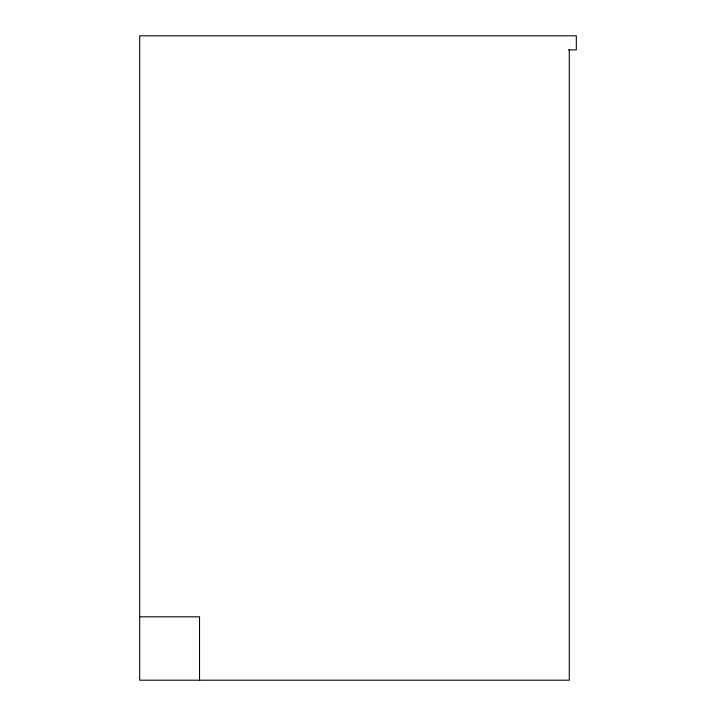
<?xml version="1.0" encoding="UTF-8"?>
<svg xmlns="http://www.w3.org/2000/svg" width="716" height="716" viewBox="0 0 716 716"><rect width="100%" height="100%" fill="white"/><g stroke="black" fill="none" stroke-linecap="round" stroke-linejoin="round"><path stroke-width="1.07" d="M568.504 49.887L576.317 49.887L576.317 35.8L139.683 35.8L139.683 680.2L569.283 680.2L569.283 49.887M139.683 616.816L199.54 616.816L199.54 680.2"/></g></svg>
